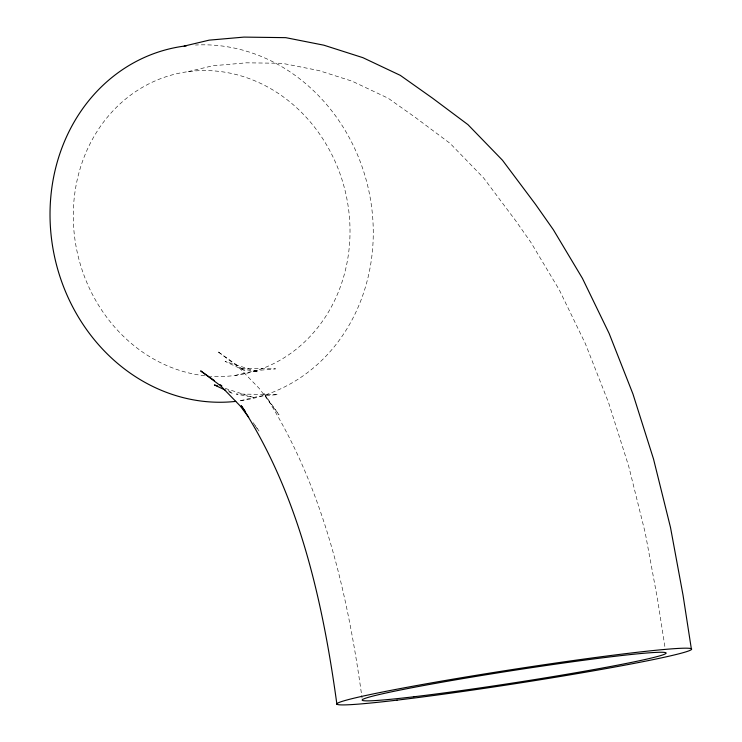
<?xml version="1.0" encoding="UTF-8"?>
<svg xmlns="http://www.w3.org/2000/svg" width="742" height="742" viewBox="0 0 742 742"><rect width="100%" height="100%" fill="white"/><g stroke="black" fill="none" stroke-linecap="round" stroke-linejoin="round"><path stroke-width="0.56" stroke-dasharray="3.71 2.78" d="M188.125 71.631L212.741 65.778L246.409 62.82L282.201 63.302L318.8 70.536L352.218 81.221L388.252 98.269L415.854 117.802L450.144 143.429L483.599 177.922L515.644 220.671L530.901 242.402L559.292 289.881L585.355 343.648L608.625 402.804L628.724 466.319L645.29 533.118L657.588 599.592L665.12 648.193M235.158 375.433L255.369 370.629L275.551 368.857L239.759 368.384L258.504 372.094L225.086 361.4L244.953 370.796L217.35 351.263L238.534 367.105L259.208 388.409L279.001 414.824L263.744 393.093C322.687 484.164 347.516 592.014 362.068 698.185M225.243 388.418L253.439 397.434L236.197 394.03L278 394.577L258.949 396.256L239.109 400.977A179.694 160.55 76.6 0 0 371.788 208.409A179.694 160.55 76.6 0 0 195.461 45.03M228.796 391.757L232.905 393.705L226.458 389.142M254.942 425.583L258.42 430.221M253.17 422.69L259.116 431.148M204.671 375.758A153.835 137.446 76.6 0 1 94.438 135.74A153.835 137.446 76.6 0 1 333.037 157.026A153.835 137.446 76.6 0 1 210.338 376.259"/><path stroke-width="1.11" d="M184.174 46.097L209.151 40.151L243.96 37.1L285.763 37.657L323.864 45.188L362.903 57.672L400.3 75.359L432.54 98.176L467.933 124.628L502.464 160.226L535.529 204.356L553.356 229.742L582.433 278.352L609.117 333.418L632.954 393.993L653.526 459.038L670.499 527.451L683.03 595.158L691.321 648.703M217.656 385.998L214.401 384.95L225.707 390.301M214.484 380.665L200.665 370.889L220.745 385.905L240.343 406.106L248.681 417.236M220.012 384.579L221.849 385.886M245.25 411.402L241.289 405.763C299.017 494.877 322.714 600.575 336.914 704.427M235.752 401.385A179.694 160.55 76.6 0 1 51.912 241.809A179.694 160.55 76.6 0 1 186.409 45.819M413.888 696.757A153.835 6.177 -8.8 0 0 663.227 654.741A153.835 6.177 -8.8 0 0 465.234 678.207A153.835 6.177 -8.8 0 0 413.888 696.757M397.035 700.142A179.694 7.216 -8.8 0 0 688.288 651.068A179.694 7.216 -8.8 0 0 457.016 678.485A179.694 7.216 -8.8 0 0 397.035 700.142"/></g></svg>
